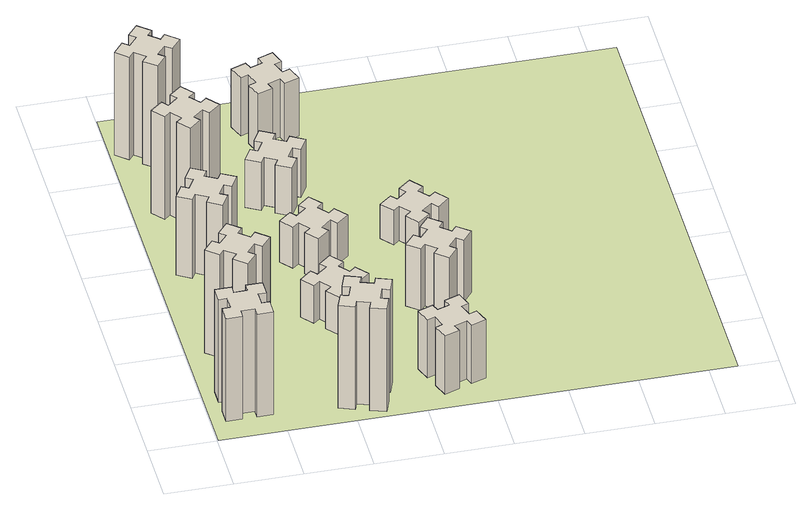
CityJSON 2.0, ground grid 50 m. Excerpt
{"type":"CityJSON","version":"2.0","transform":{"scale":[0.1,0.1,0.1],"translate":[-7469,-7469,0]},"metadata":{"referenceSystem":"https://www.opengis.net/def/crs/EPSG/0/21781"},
"CityObjects":{
"building1":{"type":"Building","attributes":{"class":"1000","function":"1000","usage":"1000","yearOfConstruction":2016,"roofType":"1000","measuredHeight":90,"storeysAboveGround":30,"storeysBelowGround":0},"geometry":[{"type":"Solid","lod":"1","boundaries":[[[[0,1,2,3,4,5,6,7,8,9,10,11,12,13,14,15,16,17,18,19]],[[17,16,20,21]],[[16,15,22,20]],[[15,14,23,22]],[[14,13,24,23]],[[13,12,25,24]],[[12,11,26,25]],[[11,10,27,26]],[[10,9,28,27]],[[9,8,29,28]],[[8,7,30,29]],[[7,6,31,30]],[[6,5,32,31]],[[5,4,33,32]],[[4,3,34,33]],[[3,2,35,34]],[[2,1,36,35]],[[1,0,37,36]],[[0,19,38,37]],[[19,18,39,38]],[[18,17,21,39]],[[24,25,26,27,28,29,30,31,32,33,34,35,36,37,38,39,21,20,22,23]]]]}]},
"building2":{"type":"Building","attributes":{"class":"1000","function":"1000","usage":"1000","yearOfConstruction":2016,"roofType":"1000","measuredHeight":90,"storeysAboveGround":30,"storeysBelowGround":0},"geometry":[{"type":"Solid","lod":"1","boundaries":[[[[40,41,42,43,44,45,46,47,48,49,50,51,52,53,54,55,56,57,58,59]],[[57,56,60,61]],[[56,55,62,60]],[[55,54,63,62]],[[54,53,64,63]],[[53,52,65,64]],[[52,51,66,65]],[[51,50,67,66]],[[50,49,68,67]],[[49,48,69,68]],[[48,47,70,69]],[[47,46,71,70]],[[46,45,72,71]],[[45,44,73,72]],[[44,43,74,73]],[[43,42,75,74]],[[42,41,76,75]],[[41,40,77,76]],[[40,59,78,77]],[[59,58,79,78]],[[58,57,61,79]],[[64,65,66,67,68,69,70,71,72,73,74,75,76,77,78,79,61,60,62,63]]]]}]},
"building3":{"type":"Building","attributes":{"class":"1000","function":"1000","usage":"1000","yearOfConstruction":2016,"roofType":"1000","measuredHeight":69,"storeysAboveGround":30,"storeysBelowGround":0},"geometry":[{"type":"Solid","lod":"1","boundaries":[[[[80,81,82,83,84,85,86,87,88,89,90,91,92,93,94,95,96,97,98,99]],[[97,96,100,101]],[[96,95,102,100]],[[95,94,103,102]],[[94,93,104,103]],[[93,92,105,104]],[[92,91,106,105]],[[91,90,107,106]],[[90,89,108,107]],[[89,88,109,108]],[[88,87,110,109]],[[87,86,111,110]],[[86,85,112,111]],[[85,84,113,112]],[[84,83,114,113]],[[83,82,115,114]],[[82,81,116,115]],[[81,80,117,116]],[[80,99,118,117]],[[99,98,119,118]],[[98,97,101,119]],[[104,105,106,107,108,109,110,111,112,113,114,115,116,117,118,119,101,100,102,103]]]]}]},
"building4":{"type":"Building","attributes":{"class":"1000","function":"1000","usage":"1000","yearOfConstruction":2016,"roofType":"1000","measuredHeight":90,"storeysAboveGround":30,"storeysBelowGround":0},"geometry":[{"type":"Solid","lod":"1","boundaries":[[[[120,121,122,123,124,125,126,127,128,129,130,131,132,133,134,135,136,137,138,139]],[[137,136,140,141]],[[136,135,142,140]],[[135,134,143,142]],[[134,133,144,143]],[[133,132,145,144]],[[132,131,146,145]],[[131,130,147,146]],[[130,129,148,147]],[[129,128,149,148]],[[128,127,150,149]],[[127,126,151,150]],[[126,125,152,151]],[[125,124,153,152]],[[124,123,154,153]],[[123,122,155,154]],[[122,121,156,155]],[[121,120,157,156]],[[120,139,158,157]],[[139,138,159,158]],[[138,137,141,159]],[[144,145,146,147,148,149,150,151,152,153,154,155,156,157,158,159,141,140,142,143]]]]}]},
"building5":{"type":"Building","attributes":{"class":"1000","function":"1000","usage":"1000","yearOfConstruction":2016,"roofType":"1000","measuredHeight":90,"storeysAboveGround":30,"storeysBelowGround":0},"geometry":[{"type":"Solid","lod":"1","boundaries":[[[[160,161,162,163,164,165,166,167,168,169,170,171,172,173,174,175,176,177,178,179]],[[177,176,180,181]],[[176,175,182,180]],[[175,174,183,182]],[[174,173,184,183]],[[173,172,185,184]],[[172,171,186,185]],[[171,170,187,186]],[[170,169,188,187]],[[169,168,189,188]],[[168,167,190,189]],[[167,166,191,190]],[[166,165,192,191]],[[165,164,193,192]],[[164,163,194,193]],[[163,162,195,194]],[[162,161,196,195]],[[161,160,197,196]],[[160,179,198,197]],[[179,178,199,198]],[[178,177,181,199]],[[184,185,186,187,188,189,190,191,192,193,194,195,196,197,198,199,181,180,182,183]]]]}]},
"building6":{"type":"Building","attributes":{"class":"1000","function":"1000","usage":"1000","yearOfConstruction":2016,"roofType":"1000","measuredHeight":90,"storeysAboveGround":30,"storeysBelowGround":0},"geometry":[{"type":"Solid","lod":"1","boundaries":[[[[200,201,202,203,204,205,206,207,208,209,210,211,212,213,214,215,216,217,218,219]],[[217,216,220,221]],[[216,215,222,220]],[[215,214,223,222]],[[214,213,224,223]],[[213,212,225,224]],[[212,211,226,225]],[[211,210,227,226]],[[210,209,228,227]],[[209,208,229,228]],[[208,207,230,229]],[[207,206,231,230]],[[206,205,232,231]],[[205,204,233,232]],[[204,203,234,233]],[[203,202,235,234]],[[202,201,236,235]],[[201,200,237,236]],[[200,219,238,237]],[[219,218,239,238]],[[218,217,221,239]],[[224,225,226,227,228,229,230,231,232,233,234,235,236,237,238,239,221,220,222,223]]]]}]},
"building7":{"type":"Building","attributes":{"class":"1000","function":"1000","usage":"1000","yearOfConstruction":2016,"roofType":"1000","measuredHeight":33,"storeysAboveGround":30,"storeysBelowGround":0},"geometry":[{"type":"Solid","lod":"1","boundaries":[[[[240,241,242,243,244,245,246,247,248,249,250,251,252,253,254,255,256,257,258,259]],[[257,256,260,261]],[[256,255,262,260]],[[255,254,263,262]],[[254,253,264,263]],[[253,252,265,264]],[[252,251,266,265]],[[251,250,267,266]],[[250,249,268,267]],[[249,248,269,268]],[[248,247,270,269]],[[247,246,271,270]],[[246,245,272,271]],[[245,244,273,272]],[[244,243,274,273]],[[243,242,275,274]],[[242,241,276,275]],[[241,240,277,276]],[[240,259,278,277]],[[259,258,279,278]],[[258,257,261,279]],[[264,265,266,267,268,269,270,271,272,273,274,275,276,277,278,279,261,260,262,263]]]]}]},
"building8":{"type":"Building","attributes":{"class":"1000","function":"1000","usage":"1000","yearOfConstruction":2016,"roofType":"1000","measuredHeight":36,"storeysAboveGround":30,"storeysBelowGround":0},"geometry":[{"type":"Solid","lod":"1","boundaries":[[[[280,281,282,283,284,285,286,287,288,289,290,291,292,293,294,295,296,297,298,299]],[[297,296,300,301]],[[296,295,302,300]],[[295,294,303,302]],[[294,293,304,303]],[[293,292,305,304]],[[292,291,306,305]],[[291,290,307,306]],[[290,289,308,307]],[[289,288,309,308]],[[288,287,310,309]],[[287,286,311,310]],[[286,285,312,311]],[[285,284,313,312]],[[284,283,314,313]],[[283,282,315,314]],[[282,281,316,315]],[[281,280,317,316]],[[280,299,318,317]],[[299,298,319,318]],[[298,297,301,319]],[[304,305,306,307,308,309,310,311,312,313,314,315,316,317,318,319,301,300,302,303]]]]}]},
"building9":{"type":"Building","attributes":{"class":"1000","function":"1000","usage":"1000","yearOfConstruction":2016,"roofType":"1000","measuredHeight":42,"storeysAboveGround":30,"storeysBelowGround":0},"geometry":[{"type":"Solid","lod":"1","boundaries":[[[[320,321,322,323,324,325,326,327,328,329,330,331,332,333,334,335,336,337,338,339]],[[337,336,340,341]],[[336,335,342,340]],[[335,334,343,342]],[[334,333,344,343]],[[333,332,345,344]],[[332,331,346,345]],[[331,330,347,346]],[[330,329,348,347]],[[329,328,349,348]],[[328,327,350,349]],[[327,326,351,350]],[[326,325,352,351]],[[325,324,353,352]],[[324,323,354,353]],[[323,322,355,354]],[[322,321,356,355]],[[321,320,357,356]],[[320,339,358,357]],[[339,338,359,358]],[[338,337,341,359]],[[344,345,346,347,348,349,350,351,352,353,354,355,356,357,358,359,341,340,342,343]]]]}]},
"building10":{"type":"Building","attributes":{"class":"1000","function":"1000","usage":"1000","yearOfConstruction":2016,"roofType":"1000","measuredHeight":51,"storeysAboveGround":30,"storeysBelowGround":0},"geometry":[{"type":"Solid","lod":"1","boundaries":[[[[360,361,362,363,364,365,366,367,368,369,370,371,372,373,374,375,376,377,378,379]],[[377,376,380,381]],[[376,375,382,380]],[[375,374,383,382]],[[374,373,384,383]],[[373,372,385,384]],[[372,371,386,385]],[[371,370,387,386]],[[370,369,388,387]],[[369,368,389,388]],[[368,367,390,389]],[[367,366,391,390]],[[366,365,392,391]],[[365,364,393,392]],[[364,363,394,393]],[[363,362,395,394]],[[362,361,396,395]],[[361,360,397,396]],[[360,379,398,397]],[[379,378,399,398]],[[378,377,381,399]],[[384,385,386,387,388,389,390,391,392,393,394,395,396,397,398,399,381,380,382,383]]]]}]},
"building11":{"type":"Building","attributes":{"class":"1000","function":"1000","usage":"1000","yearOfConstruction":2016,"roofType":"1000","measuredHeight":51,"storeysAboveGround":30,"storeysBelowGround":0},"geometry":[{"type":"Solid","lod":"1","boundaries":[[[[400,401,402,403,404,405,406,407,408,409,410,411,412,413,414,415,416,417,418,419]],[[417,416,420,421]],[[416,415,422,420]],[[415,414,423,422]],[[414,413,424,423]],[[413,412,425,424]],[[412,411,426,425]],[[411,410,427,426]],[[410,409,428,427]],[[409,408,429,428]],[[408,407,430,429]],[[407,406,431,430]],[[406,405,432,431]],[[405,404,433,432]],[[404,403,434,433]],[[403,402,435,434]],[[402,401,436,435]],[[401,400,437,436]],[[400,419,438,437]],[[419,418,439,438]],[[418,417,421,439]],[[424,425,426,427,428,429,430,431,432,433,434,435,436,437,438,439,421,420,422,423]]]]}]},
"building12":{"type":"Building","attributes":{"class":"1000","function":"1000","usage":"1000","yearOfConstruction":2016,"roofType":"1000","measuredHeight":54,"storeysAboveGround":30,"storeysBelowGround":0},"geometry":[{"type":"Solid","lod":"1","boundaries":[[[[440,441,442,443,444,445,446,447,448,449,450,451,452,453,454,455,456,457,458,459]],[[457,456,460,461]],[[456,455,462,460]],[[455,454,463,462]],[[454,453,464,463]],[[453,452,465,464]],[[452,451,466,465]],[[451,450,467,466]],[[450,449,468,467]],[[449,448,469,468]],[[448,447,470,469]],[[447,446,471,470]],[[446,445,472,471]],[[445,444,473,472]],[[444,443,474,473]],[[443,442,475,474]],[[442,441,476,475]],[[441,440,477,476]],[[440,459,478,477]],[[459,458,479,478]],[[458,457,461,479]],[[464,465,466,467,468,469,470,471,472,473,474,475,476,477,478,479,461,460,462,463]]]]}]},
"building13":{"type":"Building","attributes":{"class":"1000","function":"1000","usage":"1000","yearOfConstruction":2016,"roofType":"1000","measuredHeight":30,"storeysAboveGround":30,"storeysBelowGround":0},"geometry":[{"type":"Solid","lod":"1","boundaries":[[[[480,481,482,483,484,485,486,487,488,489,490,491,492,493,494,495,496,497,498,499]],[[497,496,500,501]],[[496,495,502,500]],[[495,494,503,502]],[[494,493,504,503]],[[493,492,505,504]],[[492,491,506,505]],[[491,490,507,506]],[[490,489,508,507]],[[489,488,509,508]],[[488,487,510,509]],[[487,486,511,510]],[[486,485,512,511]],[[485,484,513,512]],[[484,483,514,513]],[[483,482,515,514]],[[482,481,516,515]],[[481,480,517,516]],[[480,499,518,517]],[[499,498,519,518]],[[498,497,501,519]],[[504,505,506,507,508,509,510,511,512,513,514,515,516,517,518,519,501,500,502,503]]]]}]},
"landuse1":{"type":"LandUse","attributes":{"name":"plot1","function":"1010"},"geometry":[{"type":"MultiSurface","lod":"1","boundaries":[[[520,521,522,523]]]}]}
},
"vertices":[
[165,425,0],[165,325,0],[105,325,0],[105,205,0],[225,205,0],[225,265,0],[325,265,0],[325,205,0],[445,205,0],[445,325,0],[385,325,0],[385,425,0],[445,425,0],[445,545,0],[325,545,0],[325,485,0],[225,485,0],[225,545,0],[105,545,0],[105,425,0],[225,485,900],[225,545,900],[325,485,900],[325,545,900],[445,545,900],[445,425,900],[385,425,900],[385,325,900],[445,325,900],[445,205,900],[325,205,900],[325,265,900],[225,265,900],[225,205,900],[105,205,900],[105,325,900],[165,325,900],[165,425,900],[105,425,900],[105,545,900],
[484,1067,0],[408,1132,0],[446,1178,0],[354,1255,0],[277,1163,0],[323,1124,0],[259,1048,0],[213,1086,0],[136,994,0],[228,917,0],[266,963,0],[343,899,0],[304,853,0],[396,776,0],[473,868,0],[427,906,0],[492,983,0],[538,944,0],[615,1036,0],[523,1113,0],[492,983,900],[538,944,900],[427,906,900],[473,868,900],[396,776,900],[304,853,900],[343,899,900],[266,963,900],[228,917,900],[136,994,900],[213,1086,900],[259,1048,900],[323,1124,900],[277,1163,900],[354,1255,900],[446,1178,900],[408,1132,900],[484,1067,900],[523,1113,900],[615,1036,900],
[474,2026,0],[387,2076,0],[417,2128,0],[313,2188,0],[253,2084,0],[305,2054,0],[255,1967,0],[203,1997,0],[143,1893,0],[247,1833,0],[277,1885,0],[364,1835,0],[334,1783,0],[438,1723,0],[498,1827,0],[446,1857,0],[496,1944,0],[548,1914,0],[608,2018,0],[504,2078,0],[496,1944,690],[548,1914,690],[446,1857,690],[498,1827,690],[438,1723,690],[334,1783,690],[364,1835,690],[277,1885,690],[247,1833,690],[143,1893,690],[203,1997,690],[255,1967,690],[305,2054,690],[253,2084,690],[313,2188,690],[417,2128,690],[387,2076,690],[474,2026,690],[504,2078,690],[608,2018,690],
[492,2628,0],[427,2704,0],[473,2743,0],[396,2835,0],[304,2758,0],[343,2712,0],[266,2647,0],[228,2693,0],[136,2616,0],[213,2524,0],[259,2563,0],[323,2486,0],[277,2448,0],[354,2356,0],[446,2433,0],[408,2479,0],[484,2543,0],[523,2497,0],[615,2574,0],[538,2666,0],[484,2543,900],[523,2497,900],[408,2479,900],[446,2433,900],[354,2356,900],[277,2448,900],[323,2486,900],[259,2563,900],[213,2524,900],[136,2616,900],[228,2693,900],[266,2647,900],[343,2712,900],[304,2758,900],[396,2835,900],[473,2743,900],[427,2704,900],[492,2628,900],[538,2666,900],[615,2574,900],
[1029,360,0],[995,266,0],[939,287,0],[897,174,0],[1010,133,0],[1031,189,0],[1125,155,0],[1104,99,0],[1217,57,0],[1258,170,0],[1202,191,0],[1236,285,0],[1292,264,0],[1333,377,0],[1220,418,0],[1200,362,0],[1106,396,0],[1127,452,0],[1014,493,0],[973,380,0],[1106,396,900],[1127,452,900],[1200,362,900],[1220,418,900],[1333,377,900],[1292,264,900],[1236,285,900],[1202,191,900],[1258,170,900],[1217,57,900],[1104,99,900],[1125,155,900],[1031,189,900],[1010,133,900],[897,174,900],[939,287,900],[995,266,900],[1029,360,900],[973,380,900],[1014,493,900],
[384,3387,0],[308,3452,0],[346,3498,0],[254,3575,0],[177,3483,0],[223,3444,0],[159,3368,0],[113,3406,0],[36,3314,0],[128,3237,0],[166,3283,0],[243,3219,0],[204,3173,0],[296,3096,0],[373,3188,0],[327,3226,0],[392,3303,0],[438,3264,0],[515,3356,0],[423,3433,0],[392,3303,900],[438,3264,900],[327,3226,900],[373,3188,900],[296,3096,900],[204,3173,900],[243,3219,900],[166,3283,900],[128,3237,900],[36,3314,900],[113,3406,900],[159,3368,900],[223,3444,900],[177,3483,900],[254,3575,900],[346,3498,900],[308,3452,900],[384,3387,900],[423,3433,900],[515,3356,900],
[1083,1332,0],[1006,1267,0],[968,1313,0],[876,1236,0],[953,1144,0],[999,1183,0],[1063,1106,0],[1017,1068,0],[1094,976,0],[1186,1053,0],[1148,1099,0],[1224,1163,0],[1263,1117,0],[1355,1194,0],[1278,1286,0],[1232,1248,0],[1167,1324,0],[1213,1363,0],[1136,1455,0],[1044,1378,0],[1167,1324,330],[1213,1363,330],[1232,1248,330],[1278,1286,330],[1355,1194,330],[1263,1117,330],[1224,1163,330],[1148,1099,330],[1186,1053,330],[1094,976,330],[1017,1068,330],[1063,1106,330],[999,1183,330],[953,1144,330],[876,1236,330],[968,1313,330],[1006,1267,330],[1083,1332,330],[1044,1378,330],[1136,1455,330],
[1083,1972,0],[1006,1907,0],[968,1953,0],[876,1876,0],[953,1784,0],[999,1823,0],[1063,1746,0],[1017,1708,0],[1094,1616,0],[1186,1693,0],[1148,1739,0],[1224,1803,0],[1263,1757,0],[1355,1834,0],[1278,1926,0],[1232,1888,0],[1167,1964,0],[1213,2003,0],[1136,2095,0],[1044,2018,0],[1167,1964,360],[1213,2003,360],[1232,1888,360],[1278,1926,360],[1355,1834,360],[1263,1757,360],[1224,1803,360],[1148,1739,360],[1186,1693,360],[1094,1616,360],[1017,1708,360],[1063,1746,360],[999,1823,360],[953,1784,360],[876,1876,360],[968,1953,360],[1006,1907,360],[1083,1972,360],[1044,2018,360],[1136,2095,360],
[1114,2666,0],[1027,2716,0],[1057,2768,0],[953,2828,0],[893,2724,0],[945,2694,0],[895,2607,0],[843,2637,0],[783,2533,0],[887,2473,0],[917,2525,0],[1004,2475,0],[974,2423,0],[1078,2363,0],[1138,2467,0],[1086,2497,0],[1136,2584,0],[1188,2554,0],[1248,2658,0],[1144,2718,0],[1136,2584,420],[1188,2554,420],[1086,2497,420],[1138,2467,420],[1078,2363,420],[974,2423,420],[1004,2475,420],[917,2525,420],[887,2473,420],[783,2533,420],[843,2637,420],[895,2607,420],[945,2694,420],[893,2724,420],[953,2828,420],[1057,2768,420],[1027,2716,420],[1114,2666,420],[1144,2718,420],[1248,2658,420],
[1765,496,0],[1671,462,0],[1650,518,0],[1537,477,0],[1579,364,0],[1635,385,0],[1669,291,0],[1613,270,0],[1654,157,0],[1767,199,0],[1746,255,0],[1840,289,0],[1860,233,0],[1973,274,0],[1932,387,0],[1876,366,0],[1842,460,0],[1898,480,0],[1857,593,0],[1744,552,0],[1842,460,510],[1898,480,510],[1876,366,510],[1932,387,510],[1973,274,510],[1860,233,510],[1840,289,510],[1746,255,510],[1767,199,510],[1654,157,510],[1613,270,510],[1669,291,510],[1635,385,510],[1579,364,510],[1537,477,510],[1650,518,510],[1671,462,510],[1765,496,510],[1744,552,510],[1857,593,510],
[1125,3456,0],[1031,3422,0],[1010,3478,0],[897,3437,0],[939,3324,0],[995,3345,0],[1029,3251,0],[973,3230,0],[1014,3117,0],[1127,3159,0],[1106,3215,0],[1200,3249,0],[1220,3193,0],[1333,3234,0],[1292,3347,0],[1236,3326,0],[1202,3420,0],[1258,3440,0],[1217,3553,0],[1104,3512,0],[1202,3420,510],[1258,3440,510],[1236,3326,510],[1292,3347,510],[1333,3234,510],[1220,3193,510],[1200,3249,510],[1106,3215,510],[1127,3159,510],[1014,3117,510],[973,3230,510],[1029,3251,510],[995,3345,510],[939,3324,510],[897,3437,510],[1010,3478,510],[1031,3422,510],[1125,3456,510],[1104,3512,510],[1217,3553,510],
[1746,1163,0],[1823,1099,0],[1784,1053,0],[1876,976,0],[1953,1068,0],[1907,1106,0],[1972,1183,0],[2018,1144,0],[2095,1236,0],[2003,1313,0],[1964,1267,0],[1888,1332,0],[1926,1378,0],[1834,1455,0],[1757,1363,0],[1803,1324,0],[1739,1248,0],[1693,1286,0],[1616,1194,0],[1708,1117,0],[1739,1248,540],[1693,1286,540],[1803,1324,540],[1757,1363,540],[1834,1455,540],[1926,1378,540],[1888,1332,540],[1964,1267,540],[2003,1313,540],[2095,1236,540],[2018,1144,540],[1972,1183,540],[1907,1106,540],[1953,1068,540],[1876,976,540],[1784,1053,540],[1823,1099,540],[1746,1163,540],[1708,1117,540],[1616,1194,540],
[1972,1988,0],[1907,2064,0],[1953,2103,0],[1876,2195,0],[1784,2118,0],[1823,2072,0],[1746,2007,0],[1708,2053,0],[1616,1976,0],[1693,1884,0],[1739,1923,0],[1803,1846,0],[1757,1808,0],[1834,1716,0],[1926,1793,0],[1888,1839,0],[1964,1903,0],[2003,1857,0],[2095,1934,0],[2018,2026,0],[1964,1903,300],[2003,1857,300],[1888,1839,300],[1926,1793,300],[1834,1716,300],[1757,1808,300],[1803,1846,300],[1739,1923,300],[1693,1884,300],[1616,1976,300],[1708,2053,300],[1746,2007,300],[1823,2072,300],[1784,2118,300],[1876,2195,300],[1953,2103,300],[1907,2064,300],[1972,1988,300],[2018,2026,300],[2095,1934,300],
[5,3705,0],[3705,3705,0],[3705,5,0],[5,5,0]
]}
